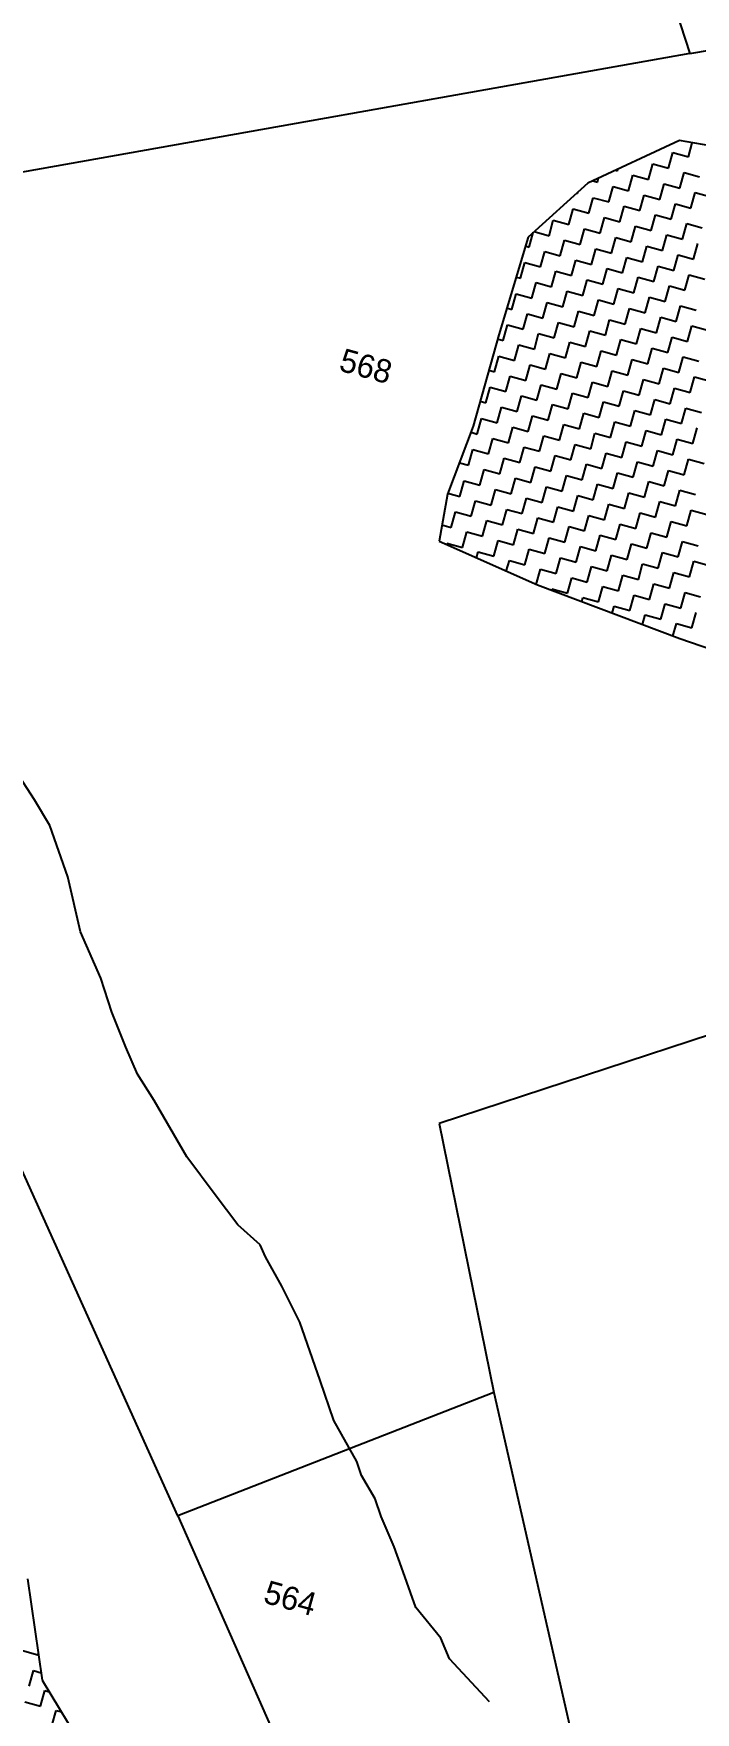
# Model space of a CAD drawing. Header units: metres. Extents: x 291974 to 293244, y 2020596 to 2023640.
# Drawn here: x 292705.1 to 292807.5, y 2022921.2 to 2023180.9 of the extents above; entities that cross this region are included whole.
import ezdxf
from ezdxf.enums import TextEntityAlignment as Align

# ---------------------------------------------------------------- set-up
doc = ezdxf.new("R2010")
doc.units = ezdxf.units.M
doc.header["$MEASUREMENT"] = 0
for name, color, linetype in [('LINE_WATER', 4, 'Continuous'), ('POLY_HATCH', 12, 'Continuous'), ('POLY_PARCEL', 6, 'Continuous'), ('TEXT_PARCEL', 7, 'Continuous')]:
    doc.layers.add(name, color=color, linetype=linetype)
doc.styles.add('TEXT_MAP', font='')
doc.styles.get('TEXT_MAP').set_extended_font_data('Kruti Dev 050')

msp = doc.modelspace()

# ---------------------------------------------------------------- linework, layer by layer
at = {"layer": 'LINE_WATER'}
for p, q in [((292705.27, 2023062.34), (292699.34, 2023071.45)), ((292707.65, 2023058.37), (292705.27, 2023062.34)), ((292710.44, 2023050.46), (292707.65, 2023058.37)), ((292712.4, 2023041.96), (292710.44, 2023050.46)), ((292715.55, 2023034.78), (292712.4, 2023041.96)), ((292717.24, 2023029.5), (292715.55, 2023034.78)), ((292719.39, 2023024.1), (292717.24, 2023029.5)), ((292721.22, 2023019.94), (292719.39, 2023024.1)), ((292723.79, 2023015.84), (292721.22, 2023019.94)), ((292728.84, 2023007.14), (292723.79, 2023015.84)), ((292733.2, 2023001.29), (292728.84, 2023007.14)), ((292736.73, 2022996.66), (292733.2, 2023001.29)), ((292740.18, 2022993.55), (292736.73, 2022996.66)), ((292740.98, 2022991.67), (292740.18, 2022993.55)), ((292743.54, 2022987.14), (292740.98, 2022991.67)), ((292746.31, 2022981.57), (292743.54, 2022987.14)), ((292749.46, 2022972.57), (292746.31, 2022981.57)), ((292751.55, 2022966.35), (292749.46, 2022972.57)), ((292755.11, 2022960.05), (292751.55, 2022966.35)), ((292755.83, 2022957.86), (292755.11, 2022960.05)), ((292757.99, 2022954.28), (292755.83, 2022957.86)), ((292758.89, 2022951.54), (292757.99, 2022954.28)), ((292760.91, 2022946.84), (292758.89, 2022951.54)), ((292762.03, 2022943.71), (292760.91, 2022946.84)), ((292764.28, 2022937.45), (292762.03, 2022943.71)), ((292768.11, 2022932.73), (292764.28, 2022937.45)), ((292769.45, 2022929.5), (292768.11, 2022932.73)), ((292775.65, 2022922.84), (292769.45, 2022929.5))]:
    msp.add_line(p, q, dxfattribs=at)
at = {"layer": 'POLY_HATCH'}
for p, q in [((292805.03, 2023164.32), (292790.84, 2023157.72)), ((292822.03, 2023161.42), (292805.03, 2023164.32)), ((292790.84, 2023157.72), (292781.62, 2023149.38)), ((292781.62, 2023149.38), (292777.07, 2023134.3)), ((292777.07, 2023134.3), (292773.14, 2023120.13)), ((292773.14, 2023120.13), (292769.14, 2023109.62)), ((292769.14, 2023109.62), (292767.85, 2023102.35)), ((292767.85, 2023102.35), (292783.06, 2023095.59)), ((292783.06, 2023095.59), (292805.11, 2023087.29)), ((292805.11, 2023087.29), (292816.39, 2023083.43)), ((292704.19, 2022941.9), (292706.47, 2022926.22)), ((292706.47, 2022926.22), (292721.33, 2022901.62))]:
    msp.add_line(p, q, dxfattribs=at)
at = {"layer": 'POLY_HATCH', "linetype": 'Continuous'}
for p, q in [((292803.33, 2023160.05), (292804, 2023162.46)), ((292804, 2023162.46), (292806.41, 2023161.79)), ((292806.41, 2023161.79), (292807.02, 2023163.98)), ((292795.43, 2023159.65), (292795.5, 2023159.89)), ((292800.25, 2023158.31), (292800.92, 2023160.72)), ((292800.92, 2023160.72), (292803.33, 2023160.05)), ((292791.65, 2023158.1), (292792.35, 2023157.9)), ((292792.35, 2023157.9), (292792.52, 2023158.5)), ((292795.15, 2023159.72), (292795.43, 2023159.65)), ((292797.17, 2023156.57), (292797.84, 2023158.98)), ((292797.84, 2023158.98), (292800.25, 2023158.31)), ((292801.99, 2023155.23), (292802.66, 2023157.64)), ((292802.66, 2023157.64), (292805.07, 2023156.97)), ((292805.07, 2023156.97), (292805.74, 2023159.38)), ((292805.74, 2023159.38), (292808.15, 2023158.71)), ((292789.15, 2023156.2), (292789.27, 2023156.16)), ((292789.27, 2023156.16), (292789.32, 2023156.35)), ((292791.01, 2023153.08), (292791.68, 2023155.49)), ((292791.68, 2023155.49), (292794.09, 2023154.83)), ((292794.09, 2023154.83), (292794.76, 2023157.24)), ((292794.76, 2023157.24), (292797.17, 2023156.57)), ((292798.91, 2023153.49), (292799.58, 2023155.9)), ((292799.58, 2023155.9), (292801.99, 2023155.23)), ((292806.81, 2023153.89), (292807.48, 2023156.3)), ((292807.48, 2023156.3), (292809.89, 2023155.63)), ((292787.93, 2023151.34), (292788.6, 2023153.75)), ((292788.6, 2023153.75), (292791.01, 2023153.08)), ((292792.76, 2023150), (292793.42, 2023152.41)), ((292793.42, 2023152.41), (292795.83, 2023151.75)), ((292795.83, 2023151.75), (292796.5, 2023154.16)), ((292796.5, 2023154.16), (292798.91, 2023153.49)), ((292800.66, 2023150.41), (292801.32, 2023152.82)), ((292801.32, 2023152.82), (292803.73, 2023152.15)), ((292803.73, 2023152.15), (292804.4, 2023154.56)), ((292804.4, 2023154.56), (292806.81, 2023153.89)), ((292781.78, 2023147.86), (292782.39, 2023150.08)), ((292782.56, 2023150.24), (292784.86, 2023149.6)), ((292784.86, 2023149.6), (292785.52, 2023152.01)), ((292785.52, 2023152.01), (292787.93, 2023151.34)), ((292789.68, 2023148.26), (292790.35, 2023150.67)), ((292790.35, 2023150.67), (292792.76, 2023150)), ((292797.58, 2023148.67), (292798.25, 2023151.08)), ((292798.25, 2023151.08), (292800.66, 2023150.41)), ((292802.4, 2023147.33), (292803.07, 2023149.74)), ((292803.07, 2023149.74), (292805.48, 2023149.07)), ((292805.48, 2023149.07), (292806.15, 2023151.48)), ((292806.15, 2023151.48), (292808.56, 2023150.81)), ((292781.21, 2023148.02), (292781.78, 2023147.86)), ((292783.52, 2023144.78), (292784.19, 2023147.19)), ((292784.19, 2023147.19), (292786.6, 2023146.52)), ((292786.6, 2023146.52), (292787.27, 2023148.93)), ((292787.27, 2023148.93), (292789.68, 2023148.26)), ((292791.42, 2023145.18), (292792.09, 2023147.59)), ((292792.09, 2023147.59), (292794.5, 2023146.93)), ((292794.5, 2023146.93), (292795.17, 2023149.34)), ((292795.17, 2023149.34), (292797.58, 2023148.67)), ((292799.32, 2023145.59), (292799.99, 2023148)), ((292799.99, 2023148), (292802.4, 2023147.33)), ((292807.22, 2023145.99), (292807.89, 2023148.4)), ((292780.44, 2023143.04), (292781.11, 2023145.45)), ((292781.11, 2023145.45), (292783.52, 2023144.78)), ((292788.34, 2023143.44), (292789.01, 2023145.85)), ((292789.01, 2023145.85), (292791.42, 2023145.18)), ((292793.16, 2023142.1), (292793.83, 2023144.51)), ((292793.83, 2023144.51), (292796.24, 2023143.85)), ((292796.24, 2023143.85), (292796.91, 2023146.26)), ((292796.91, 2023146.26), (292799.32, 2023145.59)), ((292801.06, 2023142.51), (292801.73, 2023144.92)), ((292801.73, 2023144.92), (292804.14, 2023144.25)), ((292804.14, 2023144.25), (292804.81, 2023146.66)), ((292804.81, 2023146.66), (292807.22, 2023145.99)), ((292779.76, 2023143.22), (292780.44, 2023143.04)), ((292782.18, 2023139.96), (292782.85, 2023142.37)), ((292782.85, 2023142.37), (292785.26, 2023141.7)), ((292785.26, 2023141.7), (292785.93, 2023144.11)), ((292785.93, 2023144.11), (292788.34, 2023143.44)), ((292790.08, 2023140.36), (292790.75, 2023142.77)), ((292790.75, 2023142.77), (292793.16, 2023142.1)), ((292797.98, 2023140.77), (292798.65, 2023143.18)), ((292798.65, 2023143.18), (292801.06, 2023142.51)), ((292802.8, 2023139.43), (292803.47, 2023141.84)), ((292803.47, 2023141.84), (292805.88, 2023141.17)), ((292805.88, 2023141.17), (292806.55, 2023143.58)), ((292806.55, 2023143.58), (292808.96, 2023142.91)), ((292779.1, 2023138.22), (292779.77, 2023140.63)), ((292779.77, 2023140.63), (292782.18, 2023139.96)), ((292783.92, 2023136.88), (292784.59, 2023139.29)), ((292784.59, 2023139.29), (292787, 2023138.62)), ((292787, 2023138.62), (292787.67, 2023141.03)), ((292787.67, 2023141.03), (292790.08, 2023140.36)), ((292791.82, 2023137.28), (292792.49, 2023139.69)), ((292792.49, 2023139.69), (292794.9, 2023139.03)), ((292794.9, 2023139.03), (292795.57, 2023141.44)), ((292795.57, 2023141.44), (292797.98, 2023140.77)), ((292799.72, 2023137.69), (292800.39, 2023140.1)), ((292800.39, 2023140.1), (292802.8, 2023139.43)), ((292778.32, 2023138.43), (292779.1, 2023138.22)), ((292780.84, 2023135.14), (292781.51, 2023137.55)), ((292781.51, 2023137.55), (292783.92, 2023136.88)), ((292788.74, 2023135.54), (292789.41, 2023137.95)), ((292789.41, 2023137.95), (292791.82, 2023137.28)), ((292793.57, 2023134.2), (292794.23, 2023136.61)), ((292794.23, 2023136.61), (292796.64, 2023135.95)), ((292796.64, 2023135.95), (292797.31, 2023138.36)), ((292797.31, 2023138.36), (292799.72, 2023137.69)), ((292801.47, 2023134.61), (292802.13, 2023137.02)), ((292802.13, 2023137.02), (292804.54, 2023136.35)), ((292804.54, 2023136.35), (292805.21, 2023138.76)), ((292805.21, 2023138.76), (292807.62, 2023138.09)), ((292777.77, 2023133.39), (292778.43, 2023135.81)), ((292778.43, 2023135.81), (292780.84, 2023135.14)), ((292782.59, 2023132.06), (292783.25, 2023134.47)), ((292783.25, 2023134.47), (292785.67, 2023133.8)), ((292785.67, 2023133.8), (292786.33, 2023136.21)), ((292786.33, 2023136.21), (292788.74, 2023135.54)), ((292790.49, 2023132.46), (292791.15, 2023134.87)), ((292791.15, 2023134.87), (292793.57, 2023134.2)), ((292798.39, 2023132.87), (292799.05, 2023135.28)), ((292799.05, 2023135.28), (292801.47, 2023134.61)), ((292803.21, 2023131.53), (292803.88, 2023133.94)), ((292803.88, 2023133.94), (292806.29, 2023133.27)), ((292806.29, 2023133.27), (292806.95, 2023135.68)), ((292806.95, 2023135.68), (292809.37, 2023135.01)), ((292776.89, 2023133.64), (292777.77, 2023133.39)), ((292779.51, 2023130.32), (292780.18, 2023132.73)), ((292780.18, 2023132.73), (292782.59, 2023132.06)), ((292784.33, 2023128.98), (292785, 2023131.39)), ((292785, 2023131.39), (292787.41, 2023130.72)), ((292787.41, 2023130.72), (292788.08, 2023133.13)), ((292788.08, 2023133.13), (292790.49, 2023132.46)), ((292792.23, 2023129.38), (292792.9, 2023131.79)), ((292792.9, 2023131.79), (292795.31, 2023131.13)), ((292795.31, 2023131.13), (292795.98, 2023133.54)), ((292795.98, 2023133.54), (292798.39, 2023132.87)), ((292800.13, 2023129.79), (292800.8, 2023132.2)), ((292800.8, 2023132.2), (292803.21, 2023131.53)), ((292775.55, 2023128.82), (292776.43, 2023128.57)), ((292776.43, 2023128.57), (292777.1, 2023130.98)), ((292777.1, 2023130.98), (292779.51, 2023130.32)), ((292781.25, 2023127.24), (292781.92, 2023129.65)), ((292781.92, 2023129.65), (292784.33, 2023128.98)), ((292789.15, 2023127.64), (292789.82, 2023130.05)), ((292789.82, 2023130.05), (292792.23, 2023129.38)), ((292793.97, 2023126.3), (292794.64, 2023128.71)), ((292794.64, 2023128.71), (292797.05, 2023128.05)), ((292797.05, 2023128.05), (292797.72, 2023130.46)), ((292797.72, 2023130.46), (292800.13, 2023129.79)), ((292801.87, 2023126.71), (292802.54, 2023129.12)), ((292802.54, 2023129.12), (292804.95, 2023128.45)), ((292804.95, 2023128.45), (292805.62, 2023130.86)), ((292805.62, 2023130.86), (292808.03, 2023130.19)), ((292775.09, 2023123.75), (292775.76, 2023126.16)), ((292775.76, 2023126.16), (292778.17, 2023125.49)), ((292778.17, 2023125.49), (292778.84, 2023127.91)), ((292778.84, 2023127.91), (292781.25, 2023127.24)), ((292782.99, 2023124.16), (292783.66, 2023126.57)), ((292783.66, 2023126.57), (292786.07, 2023125.9)), ((292786.07, 2023125.9), (292786.74, 2023128.31)), ((292786.74, 2023128.31), (292789.15, 2023127.64)), ((292790.89, 2023124.56), (292791.56, 2023126.97)), ((292791.56, 2023126.97), (292793.97, 2023126.3)), ((292798.79, 2023124.97), (292799.46, 2023127.38)), ((292799.46, 2023127.38), (292801.87, 2023126.71)), ((292806.69, 2023125.37), (292807.36, 2023127.78)), ((292807.36, 2023127.78), (292809.77, 2023127.11)), ((292774.22, 2023124), (292775.09, 2023123.75)), ((292779.91, 2023122.42), (292780.58, 2023124.83)), ((292780.58, 2023124.83), (292782.99, 2023124.16)), ((292784.73, 2023121.08), (292785.4, 2023123.49)), ((292785.4, 2023123.49), (292787.81, 2023122.82)), ((292787.81, 2023122.82), (292788.48, 2023125.23)), ((292788.48, 2023125.23), (292790.89, 2023124.56)), ((292792.63, 2023121.48), (292793.3, 2023123.89)), ((292793.3, 2023123.89), (292795.71, 2023123.23)), ((292795.71, 2023123.23), (292796.38, 2023125.64)), ((292796.38, 2023125.64), (292798.79, 2023124.97)), ((292800.53, 2023121.89), (292801.2, 2023124.3)), ((292801.2, 2023124.3), (292803.61, 2023123.63)), ((292803.61, 2023123.63), (292804.28, 2023126.04)), ((292804.28, 2023126.04), (292806.69, 2023125.37)), ((292773.75, 2023118.93), (292774.42, 2023121.34)), ((292774.42, 2023121.34), (292776.83, 2023120.67)), ((292776.83, 2023120.67), (292777.5, 2023123.08)), ((292777.5, 2023123.08), (292779.91, 2023122.42)), ((292781.65, 2023119.34), (292782.32, 2023121.75)), ((292782.32, 2023121.75), (292784.73, 2023121.08)), ((292789.55, 2023119.74), (292790.22, 2023122.15)), ((292790.22, 2023122.15), (292792.63, 2023121.48)), ((292797.45, 2023120.15), (292798.12, 2023122.56)), ((292798.12, 2023122.56), (292800.53, 2023121.89)), ((292802.27, 2023118.81), (292802.94, 2023121.22)), ((292802.94, 2023121.22), (292805.35, 2023120.55)), ((292805.35, 2023120.55), (292806.02, 2023122.96)), ((292806.02, 2023122.96), (292808.43, 2023122.29)), ((292772.79, 2023119.2), (292773.75, 2023118.93)), ((292778.58, 2023117.59), (292779.24, 2023120.01)), ((292779.24, 2023120.01), (292781.65, 2023119.34)), ((292783.4, 2023116.26), (292784.06, 2023118.67)), ((292784.06, 2023118.67), (292786.48, 2023118)), ((292786.48, 2023118), (292787.14, 2023120.41)), ((292787.14, 2023120.41), (292789.55, 2023119.74)), ((292791.3, 2023116.66), (292791.96, 2023119.07)), ((292791.96, 2023119.07), (292794.38, 2023118.4)), ((292794.38, 2023118.4), (292795.04, 2023120.82)), ((292795.04, 2023120.82), (292797.45, 2023120.15)), ((292799.2, 2023117.07), (292799.86, 2023119.48)), ((292799.86, 2023119.48), (292802.27, 2023118.81)), ((292807.1, 2023117.47), (292807.76, 2023119.88)), ((292772.42, 2023114.11), (292773.09, 2023116.52)), ((292773.09, 2023116.52), (292775.5, 2023115.85)), ((292775.5, 2023115.85), (292776.16, 2023118.26)), ((292776.16, 2023118.26), (292778.58, 2023117.59)), ((292780.32, 2023114.52), (292780.99, 2023116.93)), ((292780.99, 2023116.93), (292783.4, 2023116.26)), ((292788.22, 2023114.92), (292788.89, 2023117.33)), ((292788.89, 2023117.33), (292791.3, 2023116.66)), ((292793.04, 2023113.58), (292793.71, 2023115.99)), ((292793.71, 2023115.99), (292796.12, 2023115.33)), ((292796.12, 2023115.33), (292796.79, 2023117.74)), ((292796.79, 2023117.74), (292799.2, 2023117.07)), ((292800.94, 2023113.99), (292801.61, 2023116.4)), ((292801.61, 2023116.4), (292804.02, 2023115.73)), ((292804.02, 2023115.73), (292804.69, 2023118.14)), ((292804.69, 2023118.14), (292807.1, 2023117.47)), ((292771, 2023114.5), (292772.42, 2023114.11)), ((292774.16, 2023111.03), (292774.83, 2023113.44)), ((292774.83, 2023113.44), (292777.24, 2023112.77)), ((292777.24, 2023112.77), (292777.91, 2023115.18)), ((292777.91, 2023115.18), (292780.32, 2023114.52)), ((292782.06, 2023111.44), (292782.73, 2023113.85)), ((292782.73, 2023113.85), (292785.14, 2023113.18)), ((292785.14, 2023113.18), (292785.81, 2023115.59)), ((292785.81, 2023115.59), (292788.22, 2023114.92)), ((292789.96, 2023111.84), (292790.63, 2023114.25)), ((292790.63, 2023114.25), (292793.04, 2023113.58)), ((292797.86, 2023112.25), (292798.53, 2023114.66)), ((292798.53, 2023114.66), (292800.94, 2023113.99)), ((292802.68, 2023110.91), (292803.35, 2023113.32)), ((292803.35, 2023113.32), (292805.76, 2023112.65)), ((292805.76, 2023112.65), (292806.43, 2023115.06)), ((292806.43, 2023115.06), (292808.84, 2023114.39)), ((292771.08, 2023109.29), (292771.75, 2023111.7)), ((292771.75, 2023111.7), (292774.16, 2023111.03)), ((292778.98, 2023109.7), (292779.65, 2023112.11)), ((292779.65, 2023112.11), (292782.06, 2023111.44)), ((292783.8, 2023108.36), (292784.47, 2023110.77)), ((292784.47, 2023110.77), (292786.88, 2023110.1)), ((292786.88, 2023110.1), (292787.55, 2023112.51)), ((292787.55, 2023112.51), (292789.96, 2023111.84)), ((292791.7, 2023108.76), (292792.37, 2023111.17)), ((292792.37, 2023111.17), (292794.78, 2023110.5)), ((292794.78, 2023110.5), (292795.45, 2023112.92)), ((292795.45, 2023112.92), (292797.86, 2023112.25)), ((292799.6, 2023109.17), (292800.27, 2023111.58)), ((292800.27, 2023111.58), (292802.68, 2023110.91)), ((292769.21, 2023109.81), (292771.08, 2023109.29)), ((292772.82, 2023106.21), (292773.49, 2023108.62)), ((292773.49, 2023108.62), (292775.9, 2023107.95)), ((292775.9, 2023107.95), (292776.57, 2023110.36)), ((292776.57, 2023110.36), (292778.98, 2023109.7)), ((292780.72, 2023106.62), (292781.39, 2023109.03)), ((292781.39, 2023109.03), (292783.8, 2023108.36)), ((292788.62, 2023107.02), (292789.29, 2023109.43)), ((292789.29, 2023109.43), (292791.7, 2023108.76)), ((292793.44, 2023105.68), (292794.11, 2023108.09)), ((292794.11, 2023108.09), (292796.52, 2023107.43)), ((292796.52, 2023107.43), (292797.19, 2023109.84)), ((292797.19, 2023109.84), (292799.6, 2023109.17)), ((292801.34, 2023106.09), (292802.01, 2023108.5)), ((292802.01, 2023108.5), (292804.42, 2023107.83)), ((292804.42, 2023107.83), (292805.09, 2023110.24)), ((292805.09, 2023110.24), (292807.5, 2023109.57)), ((292769.74, 2023104.47), (292770.41, 2023106.88)), ((292770.41, 2023106.88), (292772.82, 2023106.21)), ((292774.56, 2023103.13), (292775.23, 2023105.54)), ((292775.23, 2023105.54), (292777.64, 2023104.87)), ((292777.64, 2023104.87), (292778.31, 2023107.28)), ((292778.31, 2023107.28), (292780.72, 2023106.62)), ((292782.46, 2023103.54), (292783.13, 2023105.95)), ((292783.13, 2023105.95), (292785.54, 2023105.28)), ((292785.54, 2023105.28), (292786.21, 2023107.69)), ((292786.21, 2023107.69), (292788.62, 2023107.02)), ((292790.36, 2023103.94), (292791.03, 2023106.35)), ((292791.03, 2023106.35), (292793.44, 2023105.68)), ((292798.26, 2023104.35), (292798.93, 2023106.76)), ((292798.93, 2023106.76), (292801.34, 2023106.09)), ((292803.08, 2023103.01), (292803.75, 2023105.42)), ((292803.75, 2023105.42), (292806.16, 2023104.75)), ((292806.16, 2023104.75), (292806.83, 2023107.16)), ((292806.83, 2023107.16), (292809.24, 2023106.49)), ((292768.3, 2023104.87), (292769.74, 2023104.47)), ((292771.48, 2023101.39), (292772.15, 2023103.8)), ((292772.15, 2023103.8), (292774.56, 2023103.13)), ((292779.38, 2023101.8), (292780.05, 2023104.21)), ((292780.05, 2023104.21), (292782.46, 2023103.54)), ((292784.21, 2023100.46), (292784.87, 2023102.87)), ((292784.87, 2023102.87), (292787.28, 2023102.2)), ((292787.28, 2023102.2), (292787.95, 2023104.61)), ((292787.95, 2023104.61), (292790.36, 2023103.94)), ((292792.11, 2023100.86), (292792.77, 2023103.27)), ((292792.77, 2023103.27), (292795.18, 2023102.6)), ((292795.18, 2023102.6), (292795.85, 2023105.02)), ((292795.85, 2023105.02), (292798.26, 2023104.35)), ((292800.01, 2023101.27), (292800.67, 2023103.68)), ((292800.67, 2023103.68), (292803.08, 2023103.01)), ((292769.01, 2023101.83), (292769.07, 2023102.06)), ((292769.07, 2023102.06), (292771.48, 2023101.39)), ((292773.63, 2023099.78), (292773.9, 2023100.72)), ((292773.9, 2023100.72), (292776.31, 2023100.05)), ((292776.31, 2023100.05), (292776.97, 2023102.46)), ((292776.97, 2023102.46), (292779.38, 2023101.8)), ((292781.13, 2023098.72), (292781.8, 2023101.13)), ((292781.8, 2023101.13), (292784.21, 2023100.46)), ((292789.03, 2023099.12), (292789.7, 2023101.53)), ((292789.7, 2023101.53), (292792.11, 2023100.86)), ((292793.85, 2023097.78), (292794.52, 2023100.19)), ((292794.52, 2023100.19), (292796.93, 2023099.53)), ((292796.93, 2023099.53), (292797.6, 2023101.94)), ((292797.6, 2023101.94), (292800.01, 2023101.27)), ((292801.75, 2023098.19), (292802.42, 2023100.6)), ((292802.42, 2023100.6), (292804.83, 2023099.93)), ((292804.83, 2023099.93), (292805.5, 2023102.34)), ((292805.5, 2023102.34), (292807.91, 2023101.67)), ((292778.25, 2023097.72), (292778.72, 2023099.38)), ((292778.72, 2023099.38), (292781.13, 2023098.72)), ((292782.88, 2023095.67), (292783.54, 2023098.05)), ((292783.54, 2023098.05), (292785.95, 2023097.38)), ((292785.95, 2023097.38), (292786.62, 2023099.79)), ((292786.62, 2023099.79), (292789.03, 2023099.12)), ((292790.77, 2023096.04), (292791.44, 2023098.45)), ((292791.44, 2023098.45), (292793.85, 2023097.78)), ((292798.67, 2023096.45), (292799.34, 2023098.86)), ((292799.34, 2023098.86), (292801.75, 2023098.19)), ((292806.57, 2023096.85), (292807.24, 2023099.26)), ((292807.24, 2023099.26), (292809.65, 2023098.59)), ((292785.22, 2023094.77), (292785.28, 2023094.97)), ((292785.28, 2023094.97), (292787.69, 2023094.3)), ((292787.69, 2023094.3), (292788.36, 2023096.71)), ((292788.36, 2023096.71), (292790.77, 2023096.04)), ((292792.51, 2023092.96), (292793.18, 2023095.37)), ((292793.18, 2023095.37), (292795.59, 2023094.7)), ((292795.59, 2023094.7), (292796.26, 2023097.12)), ((292796.26, 2023097.12), (292798.67, 2023096.45)), ((292800.41, 2023093.37), (292801.08, 2023095.78)), ((292801.08, 2023095.78), (292803.49, 2023095.11)), ((292803.49, 2023095.11), (292804.16, 2023097.52)), ((292804.16, 2023097.52), (292806.57, 2023096.85)), ((292789.93, 2023093), (292790.1, 2023093.63)), ((292790.1, 2023093.63), (292792.51, 2023092.96)), ((292797.33, 2023091.63), (292798, 2023094.04)), ((292798, 2023094.04), (292800.41, 2023093.37)), ((292802.15, 2023090.29), (292802.82, 2023092.7)), ((292802.82, 2023092.7), (292805.23, 2023092.03)), ((292805.23, 2023092.03), (292805.9, 2023094.44)), ((292805.9, 2023094.44), (292808.31, 2023093.77)), ((292794.63, 2023091.23), (292794.92, 2023092.29)), ((292794.92, 2023092.29), (292797.33, 2023091.63)), ((292799.33, 2023089.47), (292799.74, 2023090.96)), ((292799.74, 2023090.96), (292802.15, 2023090.29)), ((292806.97, 2023088.95), (292807.64, 2023091.36)), ((292804.03, 2023087.7), (292804.56, 2023089.62)), ((292804.56, 2023089.62), (292806.97, 2023088.95)), ((292703.4, 2022930.78), (292705.81, 2022930.11)), ((292705.81, 2022930.11), (292705.87, 2022930.33)), ((292704.47, 2022925.29), (292705.14, 2022927.7)), ((292705.14, 2022927.7), (292706.3, 2022927.37)), ((292706.21, 2022922.21), (292706.88, 2022924.62)), ((292706.88, 2022924.62), (292707.55, 2022924.43)), ((292703.8, 2022922.88), (292706.21, 2022922.21)), ((292707.95, 2022919.13), (292708.62, 2022921.54)), ((292708.62, 2022921.54), (292709.43, 2022921.31))]:
    msp.add_line(p, q, dxfattribs=at)
at = {"layer": 'POLY_PARCEL'}
for p, q in [((292783.07, 2023250.56), (292806.61, 2023177.79)), ((292806.61, 2023177.79), (292879.89, 2023189.95)), ((292806.61, 2023177.79), (292699.24, 2023158.72)), ((292727.42, 2022951.61), (292677.46, 2023062.48)), ((292813.14, 2023027.16), (292767.88, 2023012.31)), ((292767.88, 2023012.31), (292776.34, 2022970.72)), ((292776.34, 2022970.72), (292727.42, 2022951.61)), ((292776.34, 2022970.72), (292789.43, 2022913)), ((292727.42, 2022951.61), (292749, 2022902.89))]:
    msp.add_line(p, q, dxfattribs=at)

# ---------------------------------------------------------------- texts
at = {"layer": 'TEXT_PARCEL', "style": 'TEXT_MAP'}
for s, p in [('568', (292756.07, 2023127.71)), ('564', (292744.37, 2022937.17))]:
    msp.add_text(s, height=3.602, rotation=344.4986, dxfattribs=at).set_placement(p, align=Align.CENTER)

doc.saveas('drawing.dxf')
